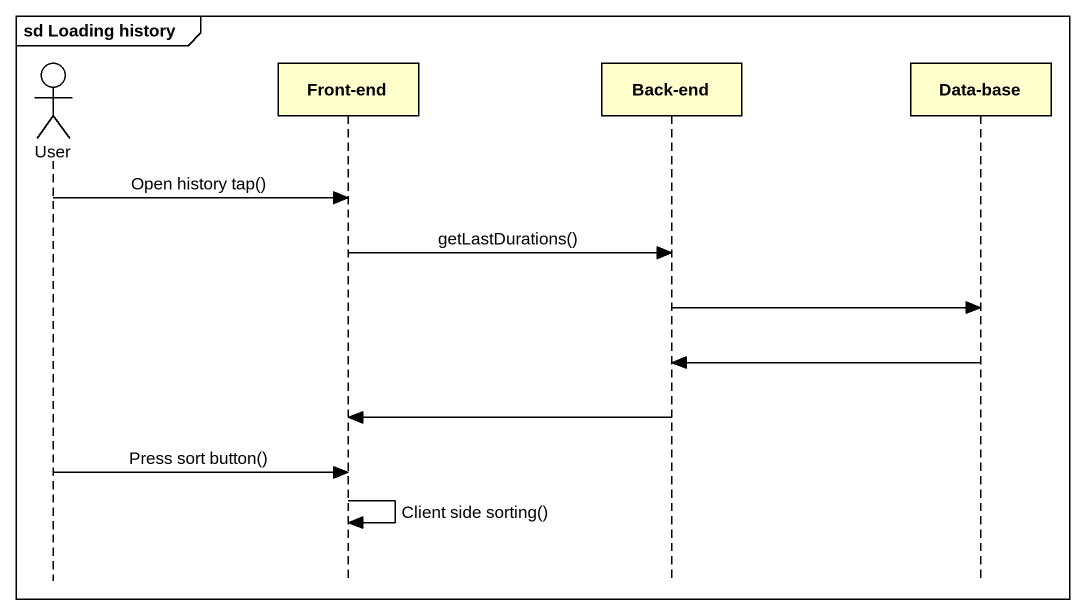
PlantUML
@startuml
mainframe sd Loading history
hide footbox
actor User
participant "Front-end" as Front_end
participant "Back-end" as Back_end
participant "Data-base" as Data_base

User -> Front_end : Open history tap()
Front_end -> Back_end : getLastDurations()
Back_end -> Data_base
Data_base -> Back_end
Back_end -> Front_end
User -> Front_end : Press sort button()
Front_end -> Front_end : Client side sorting()
@enduml
